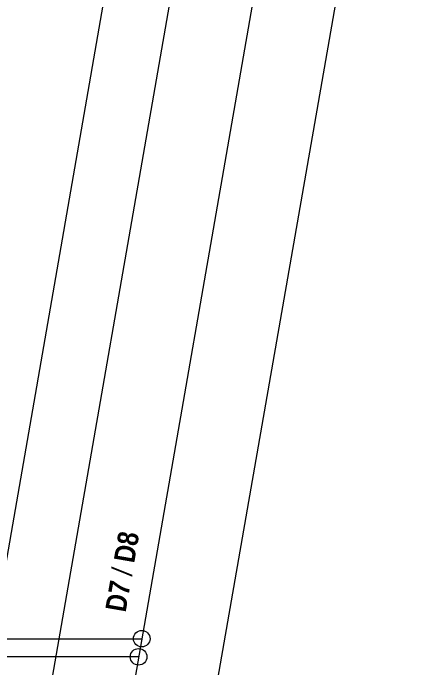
# Model space of a CAD drawing. Header units: metres. Extents: x -1150 to -1098, y 3 to 550.
# Drawn here: x -1104.49 to -1099.51, y 529.64 to 537.55 of the extents above; entities that cross this region are included whole.
import ezdxf

# ---------------------------------------------------------------- set-up
doc = ezdxf.new("R2010")
doc.units = ezdxf.units.M
for name, color, linetype, lineweight in [('A-ANNO-NOTE', 7, 'Continuous', 9), ('A-DETL', 7, 'Continuous', 13), ('A-DETL-GENF', 7, 'Continuous', 9), ('G-ANNO-TEXT', 7, 'Continuous', 9)]:
    doc.layers.add(name, color=color, linetype=linetype, lineweight=lineweight)
doc.styles.add('Arial Narrow_1', font='ARIALN.TTF', dxfattribs={"height": 0.25})
doc.styles.add('Arial Narrow_B', font='ARIALNB.TTF', dxfattribs={"height": 0.25})

# ---------------------------------------------------------------- blocks, each defined once
blk = doc.blocks.new('T2DExtentArrowReinf_v1 - Extent-6533169-DRG-2873131 - DECK REINFORCEMENT PLAN')
at = {"layer": 'A-DETL-GENF'}
blk.add_line((0.25, 0), (34.91, 0), dxfattribs=at)
blk = doc.blocks.new('T2DExtentArrowReinf_v1 - Extent-6533392-DRG-2873131 - DECK REINFORCEMENT PLAN')
at = {"layer": 'A-DETL-GENF'}
blk.add_line((0.25, 0), (34.91, 0), dxfattribs=at)
blk = doc.blocks.new('T2DExtentArrowReinf_v1 - Extent-6533612-DRG-2873131 - DECK REINFORCEMENT PLAN')
at = {"layer": 'A-DETL-GENF'}
blk.add_line((0.25, 0), (34.91, 0), dxfattribs=at)
blk = doc.blocks.new('T2DExtentArrowReinf_v1 - Extent-7463178-DRG-2873131 - DECK REINFORCEMENT PLAN')
at = {"layer": 'A-DETL-GENF'}
blk.add_line((0.25, 0), (34.91, 0), dxfattribs=at)

msp = doc.modelspace()

# ---------------------------------------------------------------- linework, layer by layer
at = {"layer": 'A-ANNO-NOTE'}
msp.add_circle((-1102.9783, 529.7851), 0.1, dxfattribs=at)
at = {"layer": 'A-DETL'}
for p, q in [((-1107.8978, 530.0042), (-1102.9402, 530.0042)), ((-1107.9499, 529.7904), (-1102.9774, 529.7904))]:
    msp.add_line(p, q, dxfattribs=at)
msp.add_circle((-1102.9402, 530.0042), 0.1, dxfattribs=at)

# ---------------------------------------------------------------- block references
at = {"layer": 'A-DETL-GENF', "rotation": 260.1169774653487}
for name, p in [('T2DExtentArrowReinf_v1 - Extent-6533169-DRG-2873131 - DECK REINFORCEMENT PLAN', (-1102.2698, 544.1836)), ('T2DExtentArrowReinf_v1 - Extent-6533392-DRG-2873131 - DECK REINFORCEMENT PLAN', (-1101.4698, 544.1836)), ('T2DExtentArrowReinf_v1 - Extent-6533612-DRG-2873131 - DECK REINFORCEMENT PLAN', (-1100.4698, 544.1836)), ('T2DExtentArrowReinf_v1 - Extent-7463178-DRG-2873131 - DECK REINFORCEMENT PLAN', (-1099.4698, 544.1836))]:
    msp.add_blockref(name, p, dxfattribs=at)

# ---------------------------------------------------------------- next in the draw order: texts
at = {"layer": 'G-ANNO-TEXT', "insert": (-1103.3814, 530.3588), "char_height": 0.25, "attachment_point": 1, "rotation": 80.15263, "style": 'Arial Narrow_B', "bg_fill": 3, "box_fill_scale": 1, "bg_fill_color": 256, "bg_fill_transparency": 0}
msp.add_mtext('D7 ', dxfattribs=at)

# ---------------------------------------------------------------- next in the draw order: texts
at = {"layer": 'G-ANNO-TEXT', "insert": (-1103.3056, 530.7954), "char_height": 0.25, "attachment_point": 1, "rotation": 80.15263, "style": 'Arial Narrow_1', "bg_fill": 3, "box_fill_scale": 1, "bg_fill_color": 256, "bg_fill_transparency": 0}
msp.add_mtext('/', dxfattribs=at)

# ---------------------------------------------------------------- next in the draw order: texts
at = {"layer": 'G-ANNO-TEXT', "insert": (-1103.292, 530.8736), "char_height": 0.25, "attachment_point": 1, "rotation": 80.15263, "style": 'Arial Narrow_B', "bg_fill": 3, "box_fill_scale": 1, "bg_fill_color": 256, "bg_fill_transparency": 0}
msp.add_mtext(' D8', dxfattribs=at)

doc.saveas('drawing.dxf')
